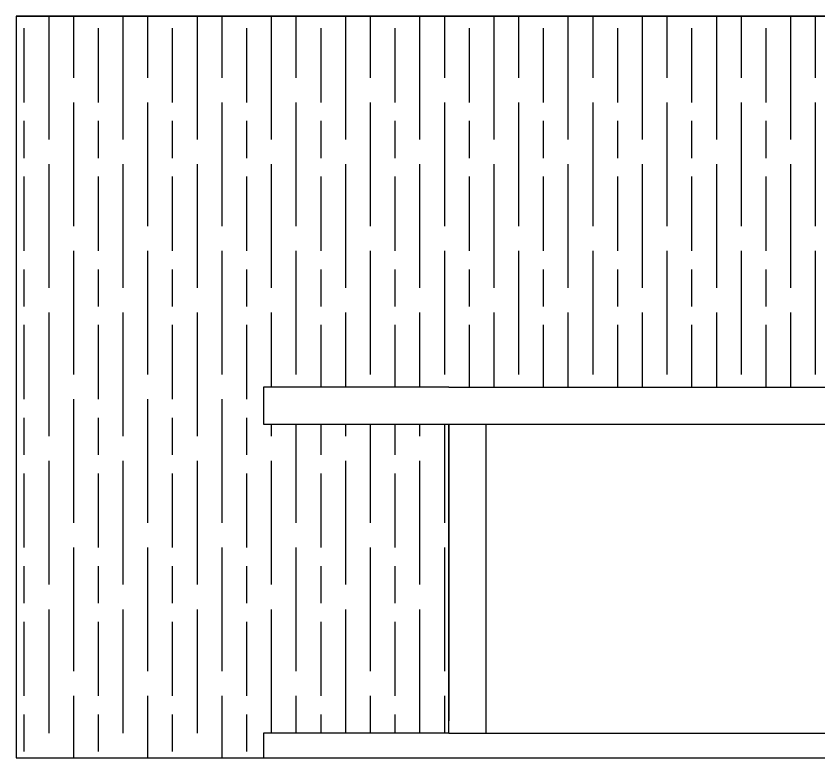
# Model space of a CAD drawing. Header units: centimetres. Extents: x 2004 to 13885, y -3131 to 5891.
# Drawn here: x 2004 to 2654, y 1099 to 1699 of the extents above; entities that cross this region are included whole.
import ezdxf

# ---------------------------------------------------------------- set-up
doc = ezdxf.new("R2010")
doc.units = ezdxf.units.CM

msp = doc.modelspace()

# ---------------------------------------------------------------- hatches: boundary and pattern name
at = {"transparency": 33554508}
h = msp.add_hatch(dxfattribs=at)
h.set_pattern_fill('GOST_WOOD', color=256, scale=10)
h.set_pattern_definition([(90, (-5028.964, 329.42), (60, -4e-15), [100, -20]), (90, (-5008.964, 309.42), (60, -4e-15), [60, -15, 30, -15]), (90, (-4988.964, 279.42), (60, -4e-15), [100, -20])])
h.paths.add_polyline_path([(3654.42, 1399.3), (3804.42, 1399.3), (3804.42, 1369.3), (3654.42, 1369.3), (3654.42, 1119.3), (3804.42, 1119.3), (3804.42, 1099.3), (4004.42, 1099.3), (4004.42, 1699.3), (2004.42, 1699.3), (2004.42, 1099.3), (2204.42, 1099.3), (2204.42, 1119.3), (2354.42, 1119.3), (2354.42, 1129.3), (2354.42, 1369.3), (2204.42, 1369.3), (2204.42, 1399.3), (2354.42, 1399.3)])

# ---------------------------------------------------------------- linework, layer by layer
for p, q in [((2004.42, 1699.3), (4004.42, 1699.3)), ((2985.19, 1699.3), (2004.42, 1699.3)), ((2004.42, 1699.3), (2004.42, 1099.3)), ((2354.42, 1399.3), (2204.42, 1399.3)), ((2204.42, 1399.3), (2204.42, 1369.3)), ((2354.42, 1399.3), (3654.42, 1399.3)), ((2204.42, 1369.3), (3654.42, 1369.3)), ((2354.42, 1119.3), (2354.42, 1369.3)), ((2354.42, 1369.3), (2354.42, 1129.3)), ((2384.42, 1369.3), (2384.42, 1119.3)), ((2354.42, 1119.3), (2354.42, 1129.3)), ((2354.42, 1119.3), (2204.42, 1119.3)), ((2204.42, 1119.3), (2204.42, 1099.3)), ((2354.42, 1119.3), (2354.42, 1119.3)), ((2354.42, 1119.3), (3654.42, 1119.3)), ((2004.42, 1099.3), (4004.42, 1099.3))]:
    msp.add_line(p, q)

doc.saveas('drawing.dxf')
